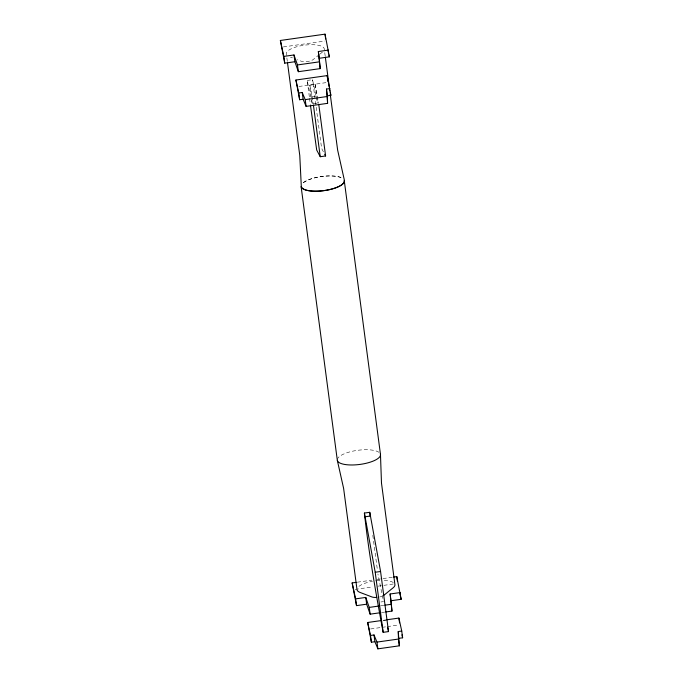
<?xml version="1.0" encoding="UTF-8"?>
<svg xmlns="http://www.w3.org/2000/svg" width="683" height="683" viewBox="0 0 683 683"><rect width="100%" height="100%" fill="white"/><g stroke="black" fill="none" stroke-linecap="round" stroke-linejoin="round"><path stroke-width="0.51" stroke-dasharray="3.42 2.56" d="M319.337 54.589L313.224 59.532A6.95 2.28 -7.5 0 1 307.495 61.504A6.95 2.28 -7.5 0 1 301.28 61.222L297.361 59.737M320.096 53.966L322.393 52.113M283.343 46.931L324.877 41.057M307.171 80.44L312.524 79.68L317.629 103.073L312.268 103.833L307.171 80.44L309.382 97.174M298.898 86.485L327.003 82.506M312.268 103.833L309.809 85.238L315.17 84.487L318.628 103.253M309.809 85.238L312.293 96.636L317.655 95.876M357.337 582.198L371.876 580.14M377.067 579.406L392.64 577.203M355.117 589.395L372.764 586.902M377.955 586.168L393.536 583.965M380.901 601.979L383.581 601.603M380.679 605.787L383.795 605.343M381.575 612.549L384.691 612.105M383.291 620.284L386.416 619.84M383.359 620.565L386.04 620.19M370.647 628.958L381.063 627.481M382.104 627.335L386.271 626.746M387.312 626.601L398.761 624.979M290.497 57.133L292.461 57.876M323.383 151.797L322.052 149.295L321.249 145.59L312.524 79.68M382.915 598.547L377.921 574.019M325.193 56.083L324.22 48.689A19.124 6.267 -7.5 0 0 303.952 45.24A19.124 6.267 -7.5 0 0 286.356 54.042L287.33 61.436M315.17 84.487L317.629 103.073M372.807 535.318L377.375 569.835M312.293 96.636L313.266 104.012M309.519 98.224L310.355 104.499M303.44 182.694A21.788 7.146 -7.5 0 1 340.791 177.409M303.243 182.72A21.788 7.146 -7.5 0 1 323.409 176.299A21.788 7.146 -7.5 0 1 342.712 178.511M337.291 459.668A21.788 7.146 -7.5 0 1 355.092 450.712A21.788 7.146 -7.5 0 1 378.928 452.283M358.916 586.356A19.124 6.267 -7.5 0 1 372.483 581.318M375.582 580.849A19.124 6.267 -7.5 0 1 379.56 580.49M384.256 580.456A19.124 6.267 -7.5 0 1 393.886 582.932M382.139 596.233A6.95 2.28 -7.5 0 1 379.594 596.985"/><path stroke-width="1.02" d="M383.897 595.269L393.066 587.85A19.124 6.267 -7.5 0 0 394.894 584.426L381.481 483.026L380.465 454.297L344.249 180.534A21.788 7.146 -7.5 0 1 324.212 190.583A21.788 7.146 -7.5 0 1 301.118 186.63L337.334 460.402L343.617 488.388L357.03 589.779A19.124 6.267 -7.5 0 0 360.197 592.494L371.962 596.959A6.95 2.28 -7.5 0 0 376.726 597.394M280.371 40.468L325.023 34.15L329.385 56.843L319.234 58.277L320.199 68.616L298.36 71.698L294.885 61.726L293.997 54.964L283.846 56.399L280.371 40.468L284.734 63.16L294.885 61.726M320.199 68.616L318.346 51.524L328.497 50.081M293.997 54.964L297.464 64.945L319.303 61.854M295.918 80.022L327.157 75.6L330.871 95.33L327.37 95.825L327.592 103.346L306.104 106.386L303.124 99.248L302.228 92.495L298.744 92.982L295.918 80.022L299.641 99.744L303.124 99.248M327.592 103.346L326.474 89.063L329.983 88.568M302.228 92.495L305.207 99.624L326.696 96.585M310.492 105.541L316.699 150.047L320.242 156.723L325.603 155.963L318.765 104.311M364.398 513.061L369.759 512.301L380.576 571.492L388.525 631.587L383.163 632.338C375.761 592.784 368.786 553.145 364.398 513.061L375.215 572.252L383.163 632.338M365.209 516.766L370.57 516.006M375.215 572.252L380.576 571.492M380.533 612.694L370.135 614.162L366.66 604.19L356.509 605.625L352.146 582.932L356.295 582.343M393.681 577.058L396.797 576.614L401.16 599.307L391.009 600.741L391.974 611.08L385.733 611.959M352.146 582.932L355.621 598.863L365.772 597.429L369.238 607.409L370.135 614.162M391.974 611.08L390.121 593.988L400.272 592.554M369.238 607.409L379.637 605.932M384.836 605.198L391.077 604.318M399.145 638.289L402.629 637.794L401.732 631.032L398.249 631.527L399.367 645.811L377.878 648.85L374.899 641.713L371.39 642.208L367.676 622.486L381.208 620.574M386.416 619.84L398.906 618.072L401.732 631.032M367.676 622.486L370.502 635.455L374.002 634.959L376.982 642.088L377.878 648.85M376.982 642.088L398.471 639.049L398.249 631.527M324.715 154.298L325.603 155.963M328.088 50.866L328.523 52.864M328.95 54.853L329.385 56.843M330.222 92.333L330.871 95.33M399.862 593.331L401.16 599.307M401.98 634.806L402.629 637.794M387.62 627.438L388.525 631.587M325.023 34.15L325.654 38.982M396.797 576.614L397.429 581.446M325.339 57.141L329.249 86.715M329.53 88.824L329.804 90.941M330.222 94.109L337.633 150.081L344.445 180.508A21.788 7.146 -7.5 0 1 324.408 190.557A21.788 7.146 -7.5 0 1 301.314 186.604L299.769 155.442L287.475 62.495M327.157 75.6L327.917 81.397M398.906 618.072L399.546 622.896M326.474 89.063L327.37 95.825M398.471 639.049L399.367 645.811M318.346 51.524L319.234 58.277M390.121 593.988L391.009 600.741M369.759 512.301L370.314 516.485M313.412 105.071L320.242 156.723M305.207 99.624L306.104 106.386M374.002 634.959L374.899 641.713M297.464 64.945L298.36 71.698M365.772 597.429L366.66 604.19M298.744 92.982L299.641 99.744M370.502 635.455L371.39 642.208M283.846 56.399L284.734 63.16M355.621 598.863L356.509 605.625M380.465 454.297A21.788 7.146 -7.5 0 1 360.428 464.355A21.788 7.146 -7.5 0 1 337.334 460.402"/></g></svg>
